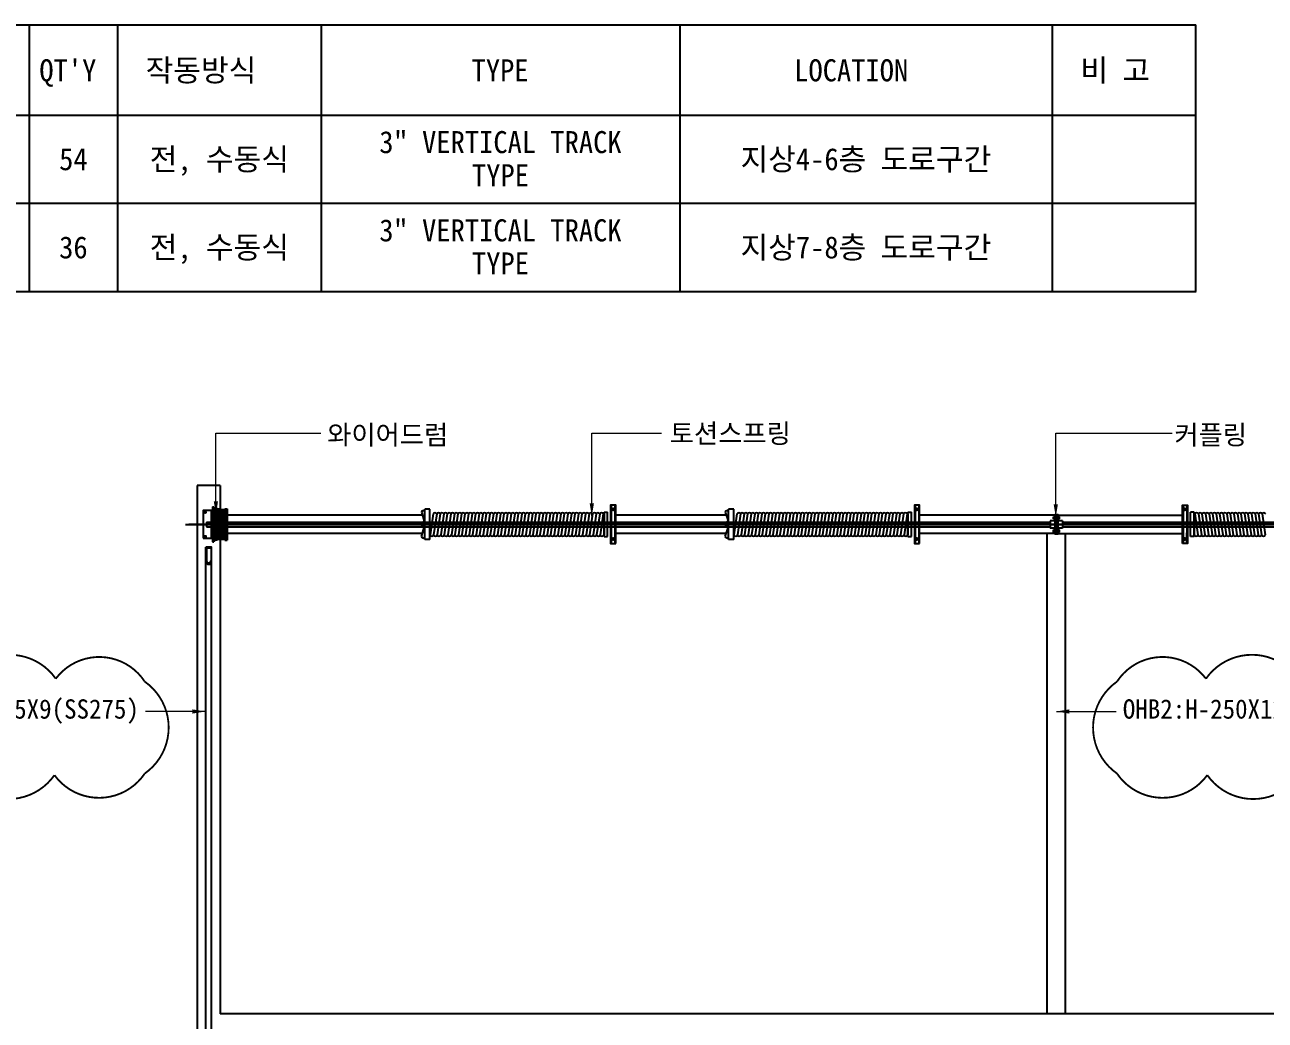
# Model space of a CAD drawing. Header units: millimetres. Extents: x 204328 to 274136, y -196910 to -178068.
# Drawn here: x 249573 to 256321, y -184364 to -178948 of the extents above; entities that cross this region are included whole.
import ezdxf
from ezdxf.enums import TextEntityAlignment as Align

# ---------------------------------------------------------------- set-up
doc = ezdxf.new("R2010")
doc.units = ezdxf.units.MM
for name, color, linetype in [('1212', 7, 'Continuous'), ('OHD Frame', 2, 'Continuous'), ('OHD Track', 4, 'Continuous'), ('브라켓', 8, 'Continuous')]:
    doc.layers.add(name, color=color, linetype=linetype)
doc.layers.add('A-MKXS-TEXT1', color=3, linetype='Continuous', lineweight=25)
doc.layers.add('A-XXXX-TXT1', color=3, linetype='Continuous', lineweight=25)
doc.layers.add('REV-202205', color=20, linetype='Continuous', lineweight=25, plot=False)
doc.styles.add('돋움체', font='')
doc.styles.get('돋움체').set_extended_font_data('DotumChe')
doc.dimstyles.new('ISO-25', dxfattribs={"dimtxt": 2.5, "dimasz": 2.5, "dimexe": 1.25, "dimexo": 0.625, "dimtad": 1, "dimdsep": 46, "dimtxsty": 'Standard', "dimcen": 2.5, "dimadec": 0, "dimazin": 0, "dimtfac": 1, "dimtmove": 0, "dimatfit": 3, "dimfxl": 1, "dimarcsym": 0})

msp = doc.modelspace()

# ---------------------------------------------------------------- linework, layer by layer
for p, q in [((246643.5, -178947.9), (255943.5, -178947.9)), ((249597, -178947.9), (249597, -180399)), ((250077, -178947.9), (250077, -180399)), ((251185, -178947.9), (251185, -180399)), ((253136, -178947.9), (253136, -180399)), ((255161.4, -178947.9), (255161.4, -180399)), ((255941.4, -178947.9), (255941.4, -180399)), ((246643.5, -179439), (255943.5, -179439)), ((246643.5, -179919), (255943.5, -179919)), ((246645.5, -180399), (255945.5, -180399))]:
    msp.add_line(p, q)
at = {"color": 0}
for p, q in [((250589.2, -181741.2, 0), (250589.2, -181591.2, 0)), ((255151.8, -181646.2, 0), (255151.8, -181686.2, 0)), ((255176.3, -181646.2, 0), (255151.8, -181646.2, 0)), ((255185.3, -181614.7, 0), (255185.3, -181717.7, 0)), ((255218.8, -181646.2, 0), (255194.3, -181646.2, 0)), ((255218.8, -181646.2, 0), (255218.8, -181686.2, 0)), ((255176.3, -181686.2, 0), (255151.8, -181686.2, 0)), ((255218.8, -181686.2, 0), (255194.3, -181686.2, 0))]:
    msp.add_line(p, q, dxfattribs=at)
at = {"color": 1, "linetype": 'Continuous'}
for p, q in [((250593.2, -181570.9, 0), (250593.2, -181761.6, 0)), ((250600.2, -181570.9, 0), (250600.2, -181761.6, 0)), ((250635.7, -181585.7, 0), (250600.2, -181576.9, 0)), ((250635.7, -181585.7, 0), (250635.7, -181746.7, 0)), ((250660.5, -181580.7, 0), (250660.5, -181751.8, 0)), ((250667.5, -181580.7, 0), (250667.5, -181751.8, 0)), ((250674.5, -181580.7, 0), (250674.5, -181751.8, 0)), ((250635.7, -181746.7, 0), (250600.2, -181755.6, 0))]:
    msp.add_line(p, q, dxfattribs=at)
at = {"color": 1}
for p, q in [((250593.2, -181570.9, 0), (250600.2, -181570.9, 0)), ((250635.7, -181585.7, 0), (250660.5, -181585.7, 0)), ((250660.5, -181580.7, 0), (250674.5, -181580.7, 0)), ((251735.8, -181616.4, 0), (250674.5, -181616.4, 0)), ((253389.1, -181616.4, 0), (252787.4, -181616.4, 0)), ((255176.3, -181616.9, 0), (254440.5, -181616.9, 0)), ((255194.3, -181616.9, 0), (255870.5, -181616.9, 0)), ((251735.8, -181716.4, 0), (250674.5, -181716.4, 0)), ((253389.1, -181716.4, 0), (252787.5, -181716.4, 0)), ((255176.3, -181716.4, 0), (254440.8, -181716.4, 0)), ((255135.3, -184329, 0), (255135.3, -181716.4, 0)), ((255194.3, -181716.4, 0), (255870.3, -181716.4, 0)), ((255235.3, -184329, 0), (255235.3, -181716.4, 0)), ((250593.2, -181761.6, 0), (250600.2, -181761.6, 0)), ((250635.7, -181746.7, 0), (250660.5, -181746.7, 0)), ((250660.5, -181751.8, 0), (250674.5, -181751.8, 0))]:
    msp.add_line(p, q, dxfattribs=at)
at = {"color": 8, "linetype": 'Continuous'}
for p, q in [((250607.7, -181578.8, 0), (250607.7, -181753.7, 0)), ((250614.7, -181580.5, 0), (250614.7, -181752, 0)), ((250621.7, -181582.3, 0), (250621.7, -181750.2, 0)), ((250628.7, -181584, 0), (250628.7, -181748.5, 0)), ((250640.2, -181585.7, 0), (250640.2, -181746.7, 0)), ((250645.1, -181585.7, 0), (250645.1, -181746.7, 0)), ((250650, -181585.7, 0), (250650, -181746.7, 0)), ((250654.9, -181585.7, 0), (250654.9, -181746.7, 0))]:
    msp.add_line(p, q, dxfattribs=at)
at = {"color": 3}
for p, q in [((251748.5, -181591.9, 0), (251738.7, -181591.9, 0)), ((251748.5, -181749.2, 0), (251748.5, -181583.3, 0)), ((251776.5, -181583.3, 0), (251748.5, -181583.3, 0)), ((251776.5, -181749.2, 0), (251776.5, -181583.3, 0)), ((253401.6, -181591.9, 0), (253391.8, -181591.9, 0)), ((253401.6, -181749.2, 0), (253401.6, -181583.3, 0)), ((253429.6, -181583.3, 0), (253401.6, -181583.3, 0)), ((253429.6, -181749.2, 0), (253429.6, -181583.3, 0)), ((251730.7, -181599.8, 0), (251743.6, -181641.7, 0)), ((251743.6, -181641.7, 0), (251743.6, -181649.2, 0)), ((251794.1, -181608.7, 0), (251777.6, -181723.7, 0)), ((251813.4, -181608.7, 0), (251796.8, -181723.7, 0)), ((251832.6, -181608.7, 0), (251816.1, -181723.7, 0)), ((251851.9, -181608.7, 0), (251835.4, -181723.7, 0)), ((251871.2, -181608.7, 0), (251854.6, -181723.7, 0)), ((251890.5, -181608.7, 0), (251873.9, -181723.7, 0)), ((251909.7, -181608.7, 0), (251893.2, -181723.7, 0)), ((251929, -181608.7, 0), (251912.4, -181723.7, 0)), ((251948.3, -181608.7, 0), (251931.7, -181723.7, 0)), ((251967.5, -181608.7, 0), (251951, -181723.7, 0)), ((251986.8, -181608.7, 0), (251970.2, -181723.7, 0)), ((252006.1, -181608.7, 0), (251989.5, -181723.7, 0)), ((252025.3, -181608.7, 0), (252008.8, -181723.7, 0)), ((252044.6, -181608.7, 0), (252028.1, -181723.7, 0)), ((252063.9, -181608.7, 0), (252047.3, -181723.7, 0)), ((252083.1, -181608.7, 0), (252066.6, -181723.7, 0)), ((252102.4, -181608.7, 0), (252085.9, -181723.7, 0)), ((252121.7, -181608.7, 0), (252105.1, -181723.7, 0)), ((252140.9, -181608.7, 0), (252124.4, -181723.7, 0)), ((252160.2, -181608.7, 0), (252143.7, -181723.7, 0)), ((252179.5, -181608.7, 0), (252162.9, -181723.7, 0)), ((252198.8, -181608.7, 0), (252182.2, -181723.7, 0)), ((252218, -181608.7, 0), (252201.5, -181723.7, 0)), ((252237.8, -181608.7, 0), (252221.3, -181723.7, 0)), ((252257.1, -181608.7, 0), (252240.5, -181723.7, 0)), ((252276.4, -181608.7, 0), (252259.8, -181723.7, 0)), ((252295.6, -181608.7, 0), (252279.1, -181723.7, 0)), ((252314.9, -181608.7, 0), (252298.3, -181723.7, 0)), ((252334.2, -181608.7, 0), (252317.6, -181723.7, 0)), ((252353.4, -181608.7, 0), (252336.9, -181723.7, 0)), ((252372.7, -181608.7, 0), (252356.1, -181723.7, 0)), ((252392, -181608.7, 0), (252375.4, -181723.7, 0)), ((252411.2, -181608.7, 0), (252394.7, -181723.7, 0)), ((252430.5, -181608.7, 0), (252413.9, -181723.7, 0)), ((252449.8, -181608.7, 0), (252433.2, -181723.7, 0)), ((252469, -181608.7, 0), (252452.5, -181723.7, 0)), ((252488.3, -181608.7, 0), (252471.8, -181723.7, 0)), ((252507.6, -181608.7, 0), (252491, -181723.7, 0)), ((252526.8, -181608.7, 0), (252510.3, -181723.7, 0)), ((252546.1, -181608.7, 0), (252529.6, -181723.7, 0)), ((252565.4, -181608.7, 0), (252548.8, -181723.7, 0)), ((252584.7, -181608.7, 0), (252568.1, -181723.7, 0)), ((252603.9, -181608.7, 0), (252587.4, -181723.7, 0)), ((252623.2, -181608.7, 0), (252606.6, -181723.7, 0)), ((252642.5, -181608.7, 0), (252625.9, -181723.7, 0)), ((252642.5, -181608.7, 0), (252625.9, -181723.7, 0)), ((252661.7, -181608.7, 0), (252645.2, -181723.7, 0)), ((252681, -181608.7, 0), (252664.4, -181723.7, 0)), ((252700.3, -181608.7, 0), (252683.7, -181723.7, 0)), ((252719.5, -181608.7, 0), (252703, -181723.7, 0)), ((252723.8, -181732.3, 0), (252723.8, -181600.2, 0)), ((252723.8, -181600.2, 0), (252743.3, -181600.2, 0)), ((252723.8, -181608.7, 0), (252723.8, -181723.7, 0)), ((252743.3, -181732.3, 0), (252743.3, -181600.2, 0)), ((253383.9, -181599.8, 0), (253396.7, -181641.7, 0)), ((253396.7, -181641.7, 0), (253396.7, -181649.2, 0)), ((253447.2, -181608.7, 0), (253430.7, -181723.7, 0)), ((253466.5, -181608.7, 0), (253450, -181723.7, 0)), ((253485.8, -181608.7, 0), (253469.2, -181723.7, 0)), ((253505, -181608.7, 0), (253488.5, -181723.7, 0)), ((253524.3, -181608.7, 0), (253507.8, -181723.7, 0)), ((253543.6, -181608.7, 0), (253527, -181723.7, 0)), ((253562.9, -181608.7, 0), (253546.3, -181723.7, 0)), ((253582.1, -181608.7, 0), (253565.6, -181723.7, 0)), ((253601.4, -181608.7, 0), (253584.8, -181723.7, 0)), ((253620.7, -181608.7, 0), (253604.1, -181723.7, 0)), ((253639.9, -181608.7, 0), (253623.4, -181723.7, 0)), ((253659.2, -181608.7, 0), (253642.6, -181723.7, 0)), ((253678.5, -181608.7, 0), (253661.9, -181723.7, 0)), ((253697.7, -181608.7, 0), (253681.2, -181723.7, 0)), ((253717, -181608.7, 0), (253700.5, -181723.7, 0)), ((253736.3, -181608.7, 0), (253719.7, -181723.7, 0)), ((253755.5, -181608.7, 0), (253739, -181723.7, 0)), ((253774.8, -181608.7, 0), (253758.3, -181723.7, 0)), ((253794.1, -181608.7, 0), (253777.5, -181723.7, 0)), ((253813.4, -181608.7, 0), (253796.8, -181723.7, 0)), ((253832.6, -181608.7, 0), (253816.1, -181723.7, 0)), ((253851.9, -181608.7, 0), (253835.3, -181723.7, 0)), ((253871.2, -181608.7, 0), (253854.6, -181723.7, 0)), ((253890.9, -181608.7, 0), (253874.4, -181723.7, 0)), ((253910.2, -181608.7, 0), (253893.7, -181723.7, 0)), ((253929.5, -181608.7, 0), (253912.9, -181723.7, 0)), ((253948.8, -181608.7, 0), (253932.2, -181723.7, 0)), ((253968, -181608.7, 0), (253951.5, -181723.7, 0)), ((253987.3, -181608.7, 0), (253970.7, -181723.7, 0)), ((254006.6, -181608.7, 0), (253990, -181723.7, 0)), ((254025.8, -181608.7, 0), (254009.3, -181723.7, 0)), ((254045.1, -181608.7, 0), (254028.5, -181723.7, 0)), ((254064.4, -181608.7, 0), (254047.8, -181723.7, 0)), ((254083.6, -181608.7, 0), (254067.1, -181723.7, 0)), ((254102.9, -181608.7, 0), (254086.4, -181723.7, 0)), ((254122.2, -181608.7, 0), (254105.6, -181723.7, 0)), ((254141.4, -181608.7, 0), (254124.9, -181723.7, 0)), ((254160.7, -181608.7, 0), (254144.2, -181723.7, 0)), ((254180, -181608.7, 0), (254163.4, -181723.7, 0)), ((254199.2, -181608.7, 0), (254182.7, -181723.7, 0)), ((254218.5, -181608.7, 0), (254202, -181723.7, 0)), ((254237.8, -181608.7, 0), (254221.2, -181723.7, 0)), ((254257.1, -181608.7, 0), (254240.5, -181723.7, 0)), ((254276.3, -181608.7, 0), (254259.8, -181723.7, 0)), ((254295.6, -181608.7, 0), (254279, -181723.7, 0)), ((254295.6, -181608.7, 0), (254279, -181723.7, 0)), ((254314.9, -181608.7, 0), (254298.3, -181723.7, 0)), ((254334.1, -181608.7, 0), (254317.6, -181723.7, 0)), ((254353.4, -181608.7, 0), (254336.8, -181723.7, 0)), ((254372.7, -181608.7, 0), (254356.1, -181723.7, 0)), ((254376.9, -181732.3, 0), (254376.9, -181600.2, 0)), ((254376.9, -181600.2, 0), (254396.4, -181600.2, 0)), ((254376.9, -181608.7, 0), (254376.9, -181723.7, 0)), ((254396.4, -181732.3, 0), (254396.4, -181600.2, 0)), ((255914.6, -181732.3, 0), (255914.6, -181600.2, 0)), ((255934.1, -181600.2, 0), (255914.6, -181600.2, 0)), ((255934.1, -181732.3, 0), (255934.1, -181600.2, 0)), ((255934.1, -181608.7, 0), (255934.1, -181723.7, 0)), ((255938.4, -181608.7, 0), (255954.9, -181723.7, 0)), ((255957.6, -181608.7, 0), (255974.2, -181723.7, 0)), ((255976.9, -181608.7, 0), (255993.5, -181723.7, 0)), ((255996.2, -181608.7, 0), (256012.7, -181723.7, 0)), ((256015.5, -181608.7, 0), (256032, -181723.7, 0)), ((256015.5, -181608.7, 0), (256032, -181723.7, 0)), ((256034.7, -181608.7, 0), (256051.3, -181723.7, 0)), ((256054, -181608.7, 0), (256070.5, -181723.7, 0)), ((256073.3, -181608.7, 0), (256089.8, -181723.7, 0)), ((256092.5, -181608.7, 0), (256109.1, -181723.7, 0)), ((256111.8, -181608.7, 0), (256128.4, -181723.7, 0)), ((256131.1, -181608.7, 0), (256147.6, -181723.7, 0)), ((256150.3, -181608.7, 0), (256166.9, -181723.7, 0)), ((256169.6, -181608.7, 0), (256186.2, -181723.7, 0)), ((256188.9, -181608.7, 0), (256205.4, -181723.7, 0)), ((256208.1, -181608.7, 0), (256224.7, -181723.7, 0)), ((256227.4, -181608.7, 0), (256244, -181723.7, 0)), ((256246.7, -181608.7, 0), (256263.2, -181723.7, 0)), ((256266, -181608.7, 0), (256282.5, -181723.7, 0)), ((256285.2, -181608.7, 0), (256301.8, -181723.7, 0)), ((256304.5, -181608.7, 0), (256321, -181723.7, 0)), ((251730.7, -181732.6, 0), (251743.6, -181690.8, 0)), ((251743.6, -181690.8, 0), (251743.6, -181683.3, 0)), ((252723.8, -181732.3, 0), (252743.3, -181732.3, 0)), ((253383.9, -181732.6, 0), (253396.7, -181690.8, 0)), ((253396.7, -181690.8, 0), (253396.7, -181683.3, 0)), ((254376.9, -181732.3, 0), (254396.4, -181732.3, 0)), ((255934.1, -181732.3, 0), (255914.6, -181732.3, 0)), ((250558, -189504, 0), (250558, -181789.8, 0)), ((250588.8, -189504, 0), (250588.8, -181789.8, 0)), ((251748.5, -181740.6, 0), (251738.7, -181740.6, 0)), ((251776.5, -181749.2, 0), (251748.5, -181749.2, 0)), ((253401.6, -181740.6, 0), (253391.8, -181740.6, 0)), ((253429.6, -181749.2, 0), (253401.6, -181749.2, 0))]:
    msp.add_line(p, q, dxfattribs=at)
at = {"color": 8}
for p, q in [((250446.5, -181666.2, 0), (259885.4, -181666.2, 0)), ((259885.4, -181666.2, 0), (250465.8, -181666.2, 0))]:
    msp.add_line(p, q, dxfattribs=at)
at = {"color": 2}
for p, q in [((250560.9, -181653.7, 0), (250593.2, -181653.7, 0)), ((250560.9, -181653.7, 0), (250560.9, -181678.7, 0)), ((250674.5, -181653.7, 0), (255151.8, -181653.7, 0)), ((255218.8, -181653.7, 0), (259696.1, -181653.7, 0)), ((250560.9, -181678.7, 0), (250593.2, -181678.7, 0)), ((250674.5, -181678.7, 0), (255151.8, -181678.7, 0)), ((255218.8, -181678.7, 0), (259696.1, -181678.7, 0))]:
    msp.add_line(p, q, dxfattribs=at)
at = {"color": 0, "elevation": 0}
for points in [[(250543.2, -181741.2), (250593.2, -181741.2), (250593.2, -181591.2), (250543.2, -181591.2)], [(255176.3, -181614.7), (255176.3, -181717.7), (255194.3, -181717.7), (255194.3, -181614.7)]]:
    msp.add_lwpolyline(points, close=True, dxfattribs=at)
at = {"color": 0}
for centre in [(250553.7, -181600.2, 0), (250553.7, -181732.2, 0)]:
    msp.add_circle(centre, 4.5, dxfattribs=at)
at = {"color": 3}
for centre in [(251740.6, -181666.2, 0), (253393.7, -181666.2, 0)]:
    msp.add_circle(centre, 7.81, dxfattribs=at)
for centre, radius, start, end in [((251739.6, -181600.7, 0), 8.9, 95.75821, 174.36248), ((253392.7, -181600.7, 0), 8.9, 95.75821, 174.36248), ((251748.5, -181666.2, 0), 17.7, 90, 270), ((251803.7, -181613.5, 0), 10.8, 26.49712, 153.50288), ((251823, -181613.5, 0), 10.8, 26.49712, 153.50288), ((251842.3, -181613.5, 0), 10.8, 26.49712, 153.50288), ((251861.5, -181613.5, 0), 10.8, 26.49712, 153.50288), ((251880.8, -181613.5, 0), 10.8, 26.49712, 153.50288), ((251900.1, -181613.5, 0), 10.8, 26.49712, 153.50288), ((251919.4, -181613.5, 0), 10.8, 26.49712, 153.50288), ((251938.6, -181613.5, 0), 10.8, 26.49712, 153.50288), ((251957.9, -181613.5, 0), 10.8, 26.49712, 153.50288), ((251977.2, -181613.5, 0), 10.8, 26.49712, 153.50288), ((251996.4, -181613.5, 0), 10.8, 26.49712, 153.50288), ((252015.7, -181613.5, 0), 10.8, 26.49712, 153.50288), ((252035, -181613.5, 0), 10.8, 26.49712, 153.50288), ((252054.2, -181613.5, 0), 10.8, 26.49712, 153.50288), ((252073.5, -181613.5, 0), 10.8, 26.49712, 153.50288), ((252092.8, -181613.5, 0), 10.8, 26.49712, 153.50288), ((252112, -181613.5, 0), 10.8, 26.49712, 153.50288), ((252131.3, -181613.5, 0), 10.8, 26.49712, 153.50288), ((252150.6, -181613.5, 0), 10.8, 26.49712, 153.50288), ((252169.9, -181613.5, 0), 10.8, 26.49712, 153.50288), ((252189.1, -181613.5, 0), 10.8, 26.49712, 153.50288), ((252208.4, -181613.5, 0), 10.8, 26.49712, 153.50288), ((252228.2, -181613.5, 0), 10.8, 26.49712, 153.50288), ((252247.4, -181613.5, 0), 10.8, 26.49712, 153.50288), ((252266.7, -181613.5, 0), 10.8, 26.49712, 153.50288), ((252286, -181613.5, 0), 10.8, 26.49712, 153.50288), ((252305.3, -181613.5, 0), 10.8, 26.49712, 153.50288), ((252324.5, -181613.5, 0), 10.8, 26.49712, 153.50288), ((252343.8, -181613.5, 0), 10.8, 26.49712, 153.50288), ((252363.1, -181613.5, 0), 10.8, 26.49712, 153.50288), ((252382.3, -181613.5, 0), 10.8, 26.49712, 153.50288), ((252401.6, -181613.5, 0), 10.8, 26.49712, 153.50288), ((252420.9, -181613.5, 0), 10.8, 26.49712, 153.50288), ((252440.1, -181613.5, 0), 10.8, 26.49712, 153.50288), ((252459.4, -181613.5, 0), 10.8, 26.49712, 153.50288), ((252478.7, -181613.5, 0), 10.8, 26.49712, 153.50288), ((252497.9, -181613.5, 0), 10.8, 26.49712, 153.50288), ((252517.2, -181613.5, 0), 10.8, 26.49712, 153.50288), ((252536.5, -181613.5, 0), 10.8, 26.49712, 153.50288), ((252555.7, -181613.5, 0), 10.8, 26.49712, 153.50288), ((252575, -181613.5, 0), 10.8, 26.49712, 153.50288), ((252594.3, -181613.5, 0), 10.8, 26.49712, 153.50288), ((252613.6, -181613.5, 0), 10.8, 26.49712, 153.50288), ((252632.8, -181613.5, 0), 10.8, 26.49712, 153.50288), ((252652.1, -181613.5, 0), 10.8, 26.49712, 153.50288), ((252671.4, -181613.5, 0), 10.8, 26.49712, 153.50288), ((252690.6, -181613.5, 0), 10.8, 26.49712, 153.50288), ((252709.9, -181613.5, 0), 10.8, 26.49712, 153.50288), ((253401.6, -181666.2, 0), 17.7, 90, 270), ((253456.9, -181613.5, 0), 10.8, 26.49712, 153.50288), ((253476.1, -181613.5, 0), 10.8, 26.49712, 153.50288), ((253495.4, -181613.5, 0), 10.8, 26.49712, 153.50288), ((253514.7, -181613.5, 0), 10.8, 26.49712, 153.50288), ((253534, -181613.5, 0), 10.8, 26.49712, 153.50288), ((253553.2, -181613.5, 0), 10.8, 26.49712, 153.50288), ((253572.5, -181613.5, 0), 10.8, 26.49712, 153.50288), ((253591.8, -181613.5, 0), 10.8, 26.49712, 153.50288), ((253611, -181613.5, 0), 10.8, 26.49712, 153.50288), ((253630.3, -181613.5, 0), 10.8, 26.49712, 153.50288), ((253649.6, -181613.5, 0), 10.8, 26.49712, 153.50288), ((253668.8, -181613.5, 0), 10.8, 26.49712, 153.50288), ((253688.1, -181613.5, 0), 10.8, 26.49712, 153.50288), ((253707.4, -181613.5, 0), 10.8, 26.49712, 153.50288), ((253726.6, -181613.5, 0), 10.8, 26.49712, 153.50288), ((253745.9, -181613.5, 0), 10.8, 26.49712, 153.50288), ((253765.2, -181613.5, 0), 10.8, 26.49712, 153.50288), ((253784.4, -181613.5, 0), 10.8, 26.49712, 153.50288), ((253803.7, -181613.5, 0), 10.8, 26.49712, 153.50288), ((253823, -181613.5, 0), 10.8, 26.49712, 153.50288), ((253842.3, -181613.5, 0), 10.8, 26.49712, 153.50288), ((253861.5, -181613.5, 0), 10.8, 26.49712, 153.50288), ((253881.3, -181613.5, 0), 10.8, 26.49712, 153.50288), ((253900.6, -181613.5, 0), 10.8, 26.49712, 153.50288), ((253919.8, -181613.5, 0), 10.8, 26.49712, 153.50288), ((253939.1, -181613.5, 0), 10.8, 26.49712, 153.50288), ((253958.4, -181613.5, 0), 10.8, 26.49712, 153.50288), ((253977.7, -181613.5, 0), 10.8, 26.49712, 153.50288), ((253996.9, -181613.5, 0), 10.8, 26.49712, 153.50288), ((254016.2, -181613.5, 0), 10.8, 26.49712, 153.50288), ((254035.5, -181613.5, 0), 10.8, 26.49712, 153.50288), ((254054.7, -181613.5, 0), 10.8, 26.49712, 153.50288), ((254074, -181613.5, 0), 10.8, 26.49712, 153.50288), ((254093.3, -181613.5, 0), 10.8, 26.49712, 153.50288), ((254112.5, -181613.5, 0), 10.8, 26.49712, 153.50288), ((254131.8, -181613.5, 0), 10.8, 26.49712, 153.50288), ((254151.1, -181613.5, 0), 10.8, 26.49712, 153.50288), ((254170.3, -181613.5, 0), 10.8, 26.49712, 153.50288), ((254189.6, -181613.5, 0), 10.8, 26.49712, 153.50288), ((254208.9, -181613.5, 0), 10.8, 26.49712, 153.50288), ((254228.2, -181613.5, 0), 10.8, 26.49712, 153.50288), ((254247.4, -181613.5, 0), 10.8, 26.49712, 153.50288), ((254266.7, -181613.5, 0), 10.8, 26.49712, 153.50288), ((254286, -181613.5, 0), 10.8, 26.49712, 153.50288), ((254305.2, -181613.5, 0), 10.8, 26.49712, 153.50288), ((254324.5, -181613.5, 0), 10.8, 26.49712, 153.50288), ((254343.8, -181613.5, 0), 10.8, 26.49712, 153.50288), ((254363, -181613.5, 0), 10.8, 26.49712, 153.50288), ((255948, -181613.5, 0), 10.8, 26.49712, 153.50288), ((255967.3, -181613.5, 0), 10.8, 26.49712, 153.50288), ((255986.6, -181613.5, 0), 10.8, 26.49712, 153.50288), ((256005.8, -181613.5, 0), 10.8, 26.49712, 153.50288), ((256025.1, -181613.5, 0), 10.8, 26.49712, 153.50288), ((256044.4, -181613.5, 0), 10.8, 26.49712, 153.50288), ((256063.6, -181613.5, 0), 10.8, 26.49712, 153.50288), ((256082.9, -181613.5, 0), 10.8, 26.49712, 153.50288), ((256102.2, -181613.5, 0), 10.8, 26.49712, 153.50288), ((256121.4, -181613.5, 0), 10.8, 26.49712, 153.50288), ((256140.7, -181613.5, 0), 10.8, 26.49712, 153.50288), ((256160, -181613.5, 0), 10.8, 26.49712, 153.50288), ((256179.2, -181613.5, 0), 10.8, 26.49712, 153.50288), ((256198.5, -181613.5, 0), 10.8, 26.49712, 153.50288), ((256217.8, -181613.5, 0), 10.8, 26.49712, 153.50288), ((256237, -181613.5, 0), 10.8, 26.49712, 153.50288), ((256256.3, -181613.5, 0), 10.8, 26.49712, 153.50288), ((256275.6, -181613.5, 0), 10.8, 26.49712, 153.50288), ((256294.9, -181613.5, 0), 10.8, 26.49712, 153.50288), ((256314.1, -181613.5, 0), 10.8, 26.49712, 153.50288), ((251739.6, -181731.8, 0), 8.9, 185.63752, 264.24179), ((251787.2, -181718.9, 0), 10.8, 206.49712, 333.50288), ((251806.5, -181718.9, 0), 10.8, 206.49712, 333.50288), ((251825.7, -181718.9, 0), 10.8, 206.49712, 333.50288), ((251845, -181718.9, 0), 10.8, 206.49712, 333.50288), ((251864.3, -181718.9, 0), 10.8, 206.49712, 333.50288), ((251883.5, -181718.9, 0), 10.8, 206.49712, 333.50288), ((251902.8, -181718.9, 0), 10.8, 206.49712, 333.50288), ((251922.1, -181718.9, 0), 10.8, 206.49712, 333.50288), ((251941.3, -181718.9, 0), 10.8, 206.49712, 333.50288), ((251960.6, -181718.9, 0), 10.8, 206.49712, 333.50288), ((251979.9, -181718.9, 0), 10.8, 206.49712, 333.50288), ((251999.1, -181718.9, 0), 10.8, 206.49712, 333.50288), ((252018.4, -181718.9, 0), 10.8, 206.49712, 333.50288), ((252037.7, -181718.9, 0), 10.8, 206.49712, 333.50288), ((252057, -181718.9, 0), 10.8, 206.49712, 333.50288), ((252076.2, -181718.9, 0), 10.8, 206.49712, 333.50288), ((252095.5, -181718.9, 0), 10.8, 206.49712, 333.50288), ((252114.8, -181718.9, 0), 10.8, 206.49712, 333.50288), ((252134, -181718.9, 0), 10.8, 206.49712, 333.50288), ((252153.3, -181718.9, 0), 10.8, 206.49712, 333.50288), ((252172.6, -181718.9, 0), 10.8, 206.49712, 333.50288), ((252191.8, -181718.9, 0), 10.8, 206.49712, 333.50288), ((252211.6, -181718.9, 0), 10.8, 206.49712, 333.50288), ((252230.9, -181718.9, 0), 10.8, 206.49712, 333.50288), ((252250.2, -181718.9, 0), 10.8, 206.49712, 333.50288), ((252269.4, -181718.9, 0), 10.8, 206.49712, 333.50288), ((252288.7, -181718.9, 0), 10.8, 206.49712, 333.50288), ((252308, -181718.9, 0), 10.8, 206.49712, 333.50288), ((252327.2, -181718.9, 0), 10.8, 206.49712, 333.50288), ((252346.5, -181718.9, 0), 10.8, 206.49712, 333.50288), ((252365.8, -181718.9, 0), 10.8, 206.49712, 333.50288), ((252385, -181718.9, 0), 10.8, 206.49712, 333.50288), ((252404.3, -181718.9, 0), 10.8, 206.49712, 333.50288), ((252423.6, -181718.9, 0), 10.8, 206.49712, 333.50288), ((252442.9, -181718.9, 0), 10.8, 206.49712, 333.50288), ((252462.1, -181718.9, 0), 10.8, 206.49712, 333.50288), ((252481.4, -181718.9, 0), 10.8, 206.49712, 333.50288), ((252500.7, -181718.9, 0), 10.8, 206.49712, 333.50288), ((252519.9, -181718.9, 0), 10.8, 206.49712, 333.50288), ((252539.2, -181718.9, 0), 10.8, 206.49712, 333.50288), ((252558.5, -181718.9, 0), 10.8, 206.49712, 333.50288), ((252577.7, -181718.9, 0), 10.8, 206.49712, 333.50288), ((252597, -181718.9, 0), 10.8, 206.49712, 333.50288), ((252616.3, -181718.9, 0), 10.8, 206.49712, 333.50288), ((252635.5, -181718.9, 0), 10.8, 206.49712, 333.50288), ((252654.8, -181718.9, 0), 10.8, 206.49712, 333.50288), ((252674.1, -181718.9, 0), 10.8, 206.49712, 333.50288), ((252693.3, -181718.9, 0), 10.8, 206.49712, 333.50288), ((252712.6, -181718.9, 0), 10.8, 206.49712, 333.50288), ((253392.7, -181731.8, 0), 8.9, 185.63752, 264.24179), ((253440.3, -181718.9, 0), 10.8, 206.49712, 333.50288), ((253459.6, -181718.9, 0), 10.8, 206.49712, 333.50288), ((253478.9, -181718.9, 0), 10.8, 206.49712, 333.50288), ((253498.1, -181718.9, 0), 10.8, 206.49712, 333.50288), ((253517.4, -181718.9, 0), 10.8, 206.49712, 333.50288), ((253536.7, -181718.9, 0), 10.8, 206.49712, 333.50288), ((253555.9, -181718.9, 0), 10.8, 206.49712, 333.50288), ((253575.2, -181718.9, 0), 10.8, 206.49712, 333.50288), ((253594.5, -181718.9, 0), 10.8, 206.49712, 333.50288), ((253613.7, -181718.9, 0), 10.8, 206.49712, 333.50288), ((253633, -181718.9, 0), 10.8, 206.49712, 333.50288), ((253652.3, -181718.9, 0), 10.8, 206.49712, 333.50288), ((253671.5, -181718.9, 0), 10.8, 206.49712, 333.50288), ((253690.8, -181718.9, 0), 10.8, 206.49712, 333.50288), ((253710.1, -181718.9, 0), 10.8, 206.49712, 333.50288), ((253729.4, -181718.9, 0), 10.8, 206.49712, 333.50288), ((253748.6, -181718.9, 0), 10.8, 206.49712, 333.50288), ((253767.9, -181718.9, 0), 10.8, 206.49712, 333.50288), ((253787.2, -181718.9, 0), 10.8, 206.49712, 333.50288), ((253806.4, -181718.9, 0), 10.8, 206.49712, 333.50288), ((253825.7, -181718.9, 0), 10.8, 206.49712, 333.50288), ((253845, -181718.9, 0), 10.8, 206.49712, 333.50288), ((253864.8, -181718.9, 0), 10.8, 206.49712, 333.50288), ((253884, -181718.9, 0), 10.8, 206.49712, 333.50288), ((253903.3, -181718.9, 0), 10.8, 206.49712, 333.50288), ((253922.6, -181718.9, 0), 10.8, 206.49712, 333.50288), ((253941.8, -181718.9, 0), 10.8, 206.49712, 333.50288), ((253961.1, -181718.9, 0), 10.8, 206.49712, 333.50288), ((253980.4, -181718.9, 0), 10.8, 206.49712, 333.50288), ((253999.6, -181718.9, 0), 10.8, 206.49712, 333.50288), ((254018.9, -181718.9, 0), 10.8, 206.49712, 333.50288), ((254038.2, -181718.9, 0), 10.8, 206.49712, 333.50288), ((254057.4, -181718.9, 0), 10.8, 206.49712, 333.50288), ((254076.7, -181718.9, 0), 10.8, 206.49712, 333.50288), ((254096, -181718.9, 0), 10.8, 206.49712, 333.50288), ((254115.3, -181718.9, 0), 10.8, 206.49712, 333.50288), ((254134.5, -181718.9, 0), 10.8, 206.49712, 333.50288), ((254153.8, -181718.9, 0), 10.8, 206.49712, 333.50288), ((254173.1, -181718.9, 0), 10.8, 206.49712, 333.50288), ((254192.3, -181718.9, 0), 10.8, 206.49712, 333.50288), ((254211.6, -181718.9, 0), 10.8, 206.49712, 333.50288), ((254230.9, -181718.9, 0), 10.8, 206.49712, 333.50288), ((254250.1, -181718.9, 0), 10.8, 206.49712, 333.50288), ((254269.4, -181718.9, 0), 10.8, 206.49712, 333.50288), ((254288.7, -181718.9, 0), 10.8, 206.49712, 333.50288), ((254307.9, -181718.9, 0), 10.8, 206.49712, 333.50288), ((254327.2, -181718.9, 0), 10.8, 206.49712, 333.50288), ((254346.5, -181718.9, 0), 10.8, 206.49712, 333.50288), ((254365.7, -181718.9, 0), 10.8, 206.49712, 333.50288), ((255945.3, -181718.9, 0), 10.8, 206.49712, 333.50288), ((255964.6, -181718.9, 0), 10.8, 206.49712, 333.50288), ((255983.8, -181718.9, 0), 10.8, 206.49712, 333.50288), ((256003.1, -181718.9, 0), 10.8, 206.49712, 333.50288), ((256022.4, -181718.9, 0), 10.8, 206.49712, 333.50288), ((256041.6, -181718.9, 0), 10.8, 206.49712, 333.50288), ((256060.9, -181718.9, 0), 10.8, 206.49712, 333.50288), ((256080.2, -181718.9, 0), 10.8, 206.49712, 333.50288), ((256099.4, -181718.9, 0), 10.8, 206.49712, 333.50288), ((256118.7, -181718.9, 0), 10.8, 206.49712, 333.50288), ((256138, -181718.9, 0), 10.8, 206.49712, 333.50288), ((256157.3, -181718.9, 0), 10.8, 206.49712, 333.50288), ((256176.5, -181718.9, 0), 10.8, 206.49712, 333.50288), ((256195.8, -181718.9, 0), 10.8, 206.49712, 333.50288), ((256215.1, -181718.9, 0), 10.8, 206.49712, 333.50288), ((256234.3, -181718.9, 0), 10.8, 206.49712, 333.50288), ((256253.6, -181718.9, 0), 10.8, 206.49712, 333.50288), ((256272.9, -181718.9, 0), 10.8, 206.49712, 333.50288), ((256292.1, -181718.9, 0), 10.8, 206.49712, 333.50288), ((256311.4, -181718.9, 0), 10.8, 206.49712, 333.50288)]:
    msp.add_arc(centre, radius, start, end, dxfattribs=at)
at = {"layer": '1212', "color": 3}
for p, q in [((255169.3, -181636.9, 0), (255169.3, -181624.4, 0)), ((255174.2, -181624.4, 0), (255169.3, -181624.4, 0)), ((255174.2, -181624.4, 0), (255169.3, -181624.4, 0)), ((255174.2, -181627.7, 0), (255169.3, -181627.7, 0)), ((255174.2, -181633.6, 0), (255169.3, -181633.6, 0)), ((255174.2, -181636.9, 0), (255169.3, -181636.9, 0)), ((255174.2, -181622.7, 0), (255174.2, -181624.4, 0)), ((255176.3, -181622.7, 0), (255174.2, -181622.7, 0)), ((255174.2, -181624.4, 0), (255174.2, -181630.7, 0)), ((255174.2, -181636.9, 0), (255174.2, -181630.7, 0)), ((255174.2, -181638.6, 0), (255174.2, -181636.9, 0)), ((255176.3, -181638.6, 0), (255174.2, -181638.6, 0)), ((255194.3, -181622.7, 0), (255196.4, -181622.7, 0)), ((255194.3, -181638.6, 0), (255196.4, -181638.6, 0)), ((255196.4, -181622.7, 0), (255196.4, -181624.4, 0)), ((255196.4, -181624.4, 0), (255196.4, -181630.7, 0)), ((255196.4, -181624.4, 0), (255201.3, -181624.4, 0)), ((255196.4, -181624.4, 0), (255201.3, -181624.4, 0)), ((255196.4, -181627.7, 0), (255201.3, -181627.7, 0)), ((255196.4, -181636.9, 0), (255196.4, -181630.7, 0)), ((255196.4, -181633.6, 0), (255201.3, -181633.6, 0)), ((255196.4, -181636.9, 0), (255201.3, -181636.9, 0)), ((255196.4, -181638.6, 0), (255196.4, -181636.9, 0)), ((255201.3, -181636.9, 0), (255201.3, -181624.4, 0)), ((255169.3, -181708.4, 0), (255169.3, -181695.9, 0)), ((255174.2, -181695.9, 0), (255169.3, -181695.9, 0)), ((255174.2, -181695.9, 0), (255169.3, -181695.9, 0)), ((255174.2, -181699.2, 0), (255169.3, -181699.2, 0)), ((255174.2, -181705.1, 0), (255169.3, -181705.1, 0)), ((255174.2, -181708.4, 0), (255169.3, -181708.4, 0)), ((255174.2, -181694.2, 0), (255174.2, -181695.9, 0)), ((255176.3, -181694.2, 0), (255174.2, -181694.2, 0)), ((255174.2, -181695.9, 0), (255174.2, -181702.2, 0)), ((255174.2, -181708.4, 0), (255174.2, -181702.2, 0)), ((255174.2, -181710.1, 0), (255174.2, -181708.4, 0)), ((255176.3, -181710.1, 0), (255174.2, -181710.1, 0)), ((255194.3, -181694.2, 0), (255196.4, -181694.2, 0)), ((255194.3, -181710.1, 0), (255196.4, -181710.1, 0)), ((255196.4, -181694.2, 0), (255196.4, -181695.9, 0)), ((255196.4, -181695.9, 0), (255196.4, -181702.2, 0)), ((255196.4, -181695.9, 0), (255201.3, -181695.9, 0)), ((255196.4, -181695.9, 0), (255201.3, -181695.9, 0)), ((255196.4, -181699.2, 0), (255201.3, -181699.2, 0)), ((255196.4, -181708.4, 0), (255196.4, -181702.2, 0)), ((255196.4, -181705.1, 0), (255201.3, -181705.1, 0)), ((255196.4, -181708.4, 0), (255201.3, -181708.4, 0)), ((255196.4, -181710.1, 0), (255196.4, -181708.4, 0)), ((255201.3, -181708.4, 0), (255201.3, -181695.9, 0))]:
    msp.add_line(p, q, dxfattribs=at)
at = {"layer": 'OHD Frame', "color": 1}
for p, q in [((250510.3, -181454), (250510.3, -189504)), ((250635.3, -181454), (250510.3, -181454)), ((250635.3, -181454), (250635.3, -181585.6, 0)), ((250635.3, -181746.8, 0), (250635.3, -184329, 0)), ((259735.3, -184329, 0), (250635.3, -184329, 0))]:
    msp.add_line(p, q, dxfattribs=at)
at = {"layer": 'OHD Track', "color": 1, "elevation": 0}
msp.add_lwpolyline([(250558, -181789.8), (250558, -181866.8), (250565.7, -181882.2), (250581.1, -181882.2), (250588.8, -181866.8), (250583.3, -181866.8), (250578.1, -181877.2), (250568.8, -181877.2), (250562.9, -181865.6), (250562.9, -181794.7), (250588.8, -181794.7), (250588.8, -181789.8)], close=True, dxfattribs=at)
at = {"layer": 'REV-202205', "const_width": 10}
for points in [[(248233.9, -183030.5, 0.520567), (248733.9, -183030.5, 0.520567), (249233.9, -183030.5, 0.520567), (249733.9, -183030.5, 0.520567), (250225.2, -183021.8, 0.520567), (250225.2, -182521.8, 0.520567), (249741.1, -182505.9, 0.520567), (249241.1, -182505.9, 0.520567), (248741.1, -182505.9, 0.520567), (248241.1, -182505.9, 0.520567)], [(257506, -183030.5, -0.520567), (257006, -183030.5, -0.520567), (256506, -183030.5, -0.520567), (256006, -183030.5, -0.520567), (255514.7, -183021.8, -0.520567), (255514.7, -182521.8, -0.520567), (255998.8, -182505.9, -0.520567), (256498.8, -182505.9, -0.520567), (256998.8, -182505.9, -0.520567), (257498.8, -182505.9, -0.520567)]]:
    msp.add_lwpolyline(points, format="xyb", close=True, dxfattribs=at)
at = {"layer": '브라켓'}
for p, q in [((252763, -181562.3, 0), (252763, -181770.2, 0)), ((252763, -181562.3, 0), (252763, -181726.3, 0)), ((252767.5, -181584.2, 0), (252779, -181584.2, 0)), ((252773.2, -181590, 0), (252773.2, -181578.4, 0)), ((252783.4, -181562.3, 0), (252783.4, -181770.2, 0)), ((254416.1, -181562.3, 0), (254416.1, -181770.2, 0)), ((254416.1, -181562.3, 0), (254416.1, -181726.3, 0)), ((254420.6, -181584.2, 0), (254432.1, -181584.2, 0)), ((254426.3, -181590, 0), (254426.3, -181578.4, 0)), ((254436.6, -181562.3, 0), (254436.6, -181770.2, 0)), ((255874.5, -181562.3, 0), (255874.5, -181770.2, 0)), ((255890.5, -181584.2, 0), (255878.9, -181584.2, 0)), ((255884.7, -181590, 0), (255884.7, -181578.4, 0)), ((255894.9, -181562.3, 0), (255894.9, -181770.2, 0)), ((255894.9, -181562.3, 0), (255894.9, -181726.3, 0)), ((252763, -181770.2, 0), (252763, -181712.6, 0)), ((254416.1, -181770.2, 0), (254416.1, -181712.6, 0)), ((255894.9, -181770.2, 0), (255894.9, -181712.6, 0)), ((252767.5, -181745.6, 0), (252779, -181745.6, 0)), ((252773.2, -181739.9, 0), (252773.2, -181751.4, 0)), ((254420.6, -181745.6, 0), (254432.1, -181745.6, 0)), ((254426.3, -181739.9, 0), (254426.3, -181751.4, 0)), ((255890.5, -181745.6, 0), (255878.9, -181745.6, 0)), ((255884.7, -181739.9, 0), (255884.7, -181751.4, 0))]:
    msp.add_line(p, q, dxfattribs=at)
at = {"layer": '브라켓', "elevation": 0}
for points in [[(252787.4, -181770.2), (252787.4, -181562.3), (252759.6, -181562.3), (252759.6, -181770.2)], [(254440.5, -181770.2), (254440.5, -181562.3), (254412.8, -181562.3), (254412.8, -181770.2)], [(255870.5, -181770.2), (255870.5, -181562.3), (255898.3, -181562.3), (255898.3, -181770.2)]]:
    msp.add_lwpolyline(points, close=True, dxfattribs=at)
at = {"layer": '브라켓'}
for centre in [(252773.2, -181584.2, 0), (254426.3, -181584.2, 0), (255884.7, -181584.2, 0), (252773.2, -181745.6, 0), (254426.3, -181745.6, 0), (255884.7, -181745.6, 0)]:
    msp.add_circle(centre, 5.76, dxfattribs=at)

# ---------------------------------------------------------------- texts
at = {"layer": 'A-MKXS-TEXT1', "color": 0, "char_height": 105, "style": '돋움체'}
for s, insert, attachment_point in [('와이어드럼', (251217.6, -181242.5, 0), 7), ('토션스프링', (253081.7, -181234.7, 0), 7), ('커플링', (255826.8, -181242.7, 0), 7), ('OHC1:H-300X150X6.5X9(SS275)', (250193.5, -182751.2, 0), 9), ('OHB2:H-250X125X6X9(SS275)', (255546.5, -182751.2, 0), 7)]:
    msp.add_mtext(s, dxfattribs=dict(at, insert=insert, attachment_point=attachment_point))
at = {"layer": 'A-XXXX-TXT1', "style": '돋움체'}
for s, p in [("QT'Y", (249651.8, -179255.5)), ('작동방식', (250230.1, -179255.5)), ('TYPE', (252003.5, -179255.5)), ('LOCATION', (253758.5, -179255.5)), ('비 고', (255315.7, -179255.5))]:
    msp.add_text(s, height=120, dxfattribs=at).set_placement(p)
for s, p in [('3" VERTICAL TRACK', (252160.5, -179586.2)), ('54', (249837, -179679)), ('전, 수동식', (250631, -179679)), ('지상4-6층 도로구간', (254148.7, -179679)), ('TYPE', (252160.5, -179766.2)), ('3" VERTICAL TRACK', (252160.5, -180066.2)), ('36', (249837, -180159)), ('전, 수동식', (250631, -180159)), ('지상7-8층 도로구간', (254148.7, -180159)), ('TYPE', (252160.5, -180246.2))]:
    msp.add_text(s, height=120, dxfattribs=at).set_placement(p, align=Align.MIDDLE_CENTER)

# ---------------------------------------------------------------- leaders
for points in [[(250612.3, -181611, 0), (250612.3, -181169.1, 0), (251183.4, -181169.1, 0)], [(252657.4, -181622, 0), (252657.4, -181169.1, 0), (253037.2, -181169.1, 0)], [(255181.7, -181626.3, 0), (255181.7, -181169.1, 0), (255814.4, -181169.1, 0)], [(250554.5, -182684.3, 0), (250230, -182684.3, 0)], [(255185.4, -182684.3, 0), (255509.9, -182684.3, 0)]]:
    msp.add_leader(points, dimstyle='ISO-25', override={"dimasz": 70, "dimtad": 0, "dimclrd": 1, "dimlwd": 9})

doc.saveas('drawing.dxf')
